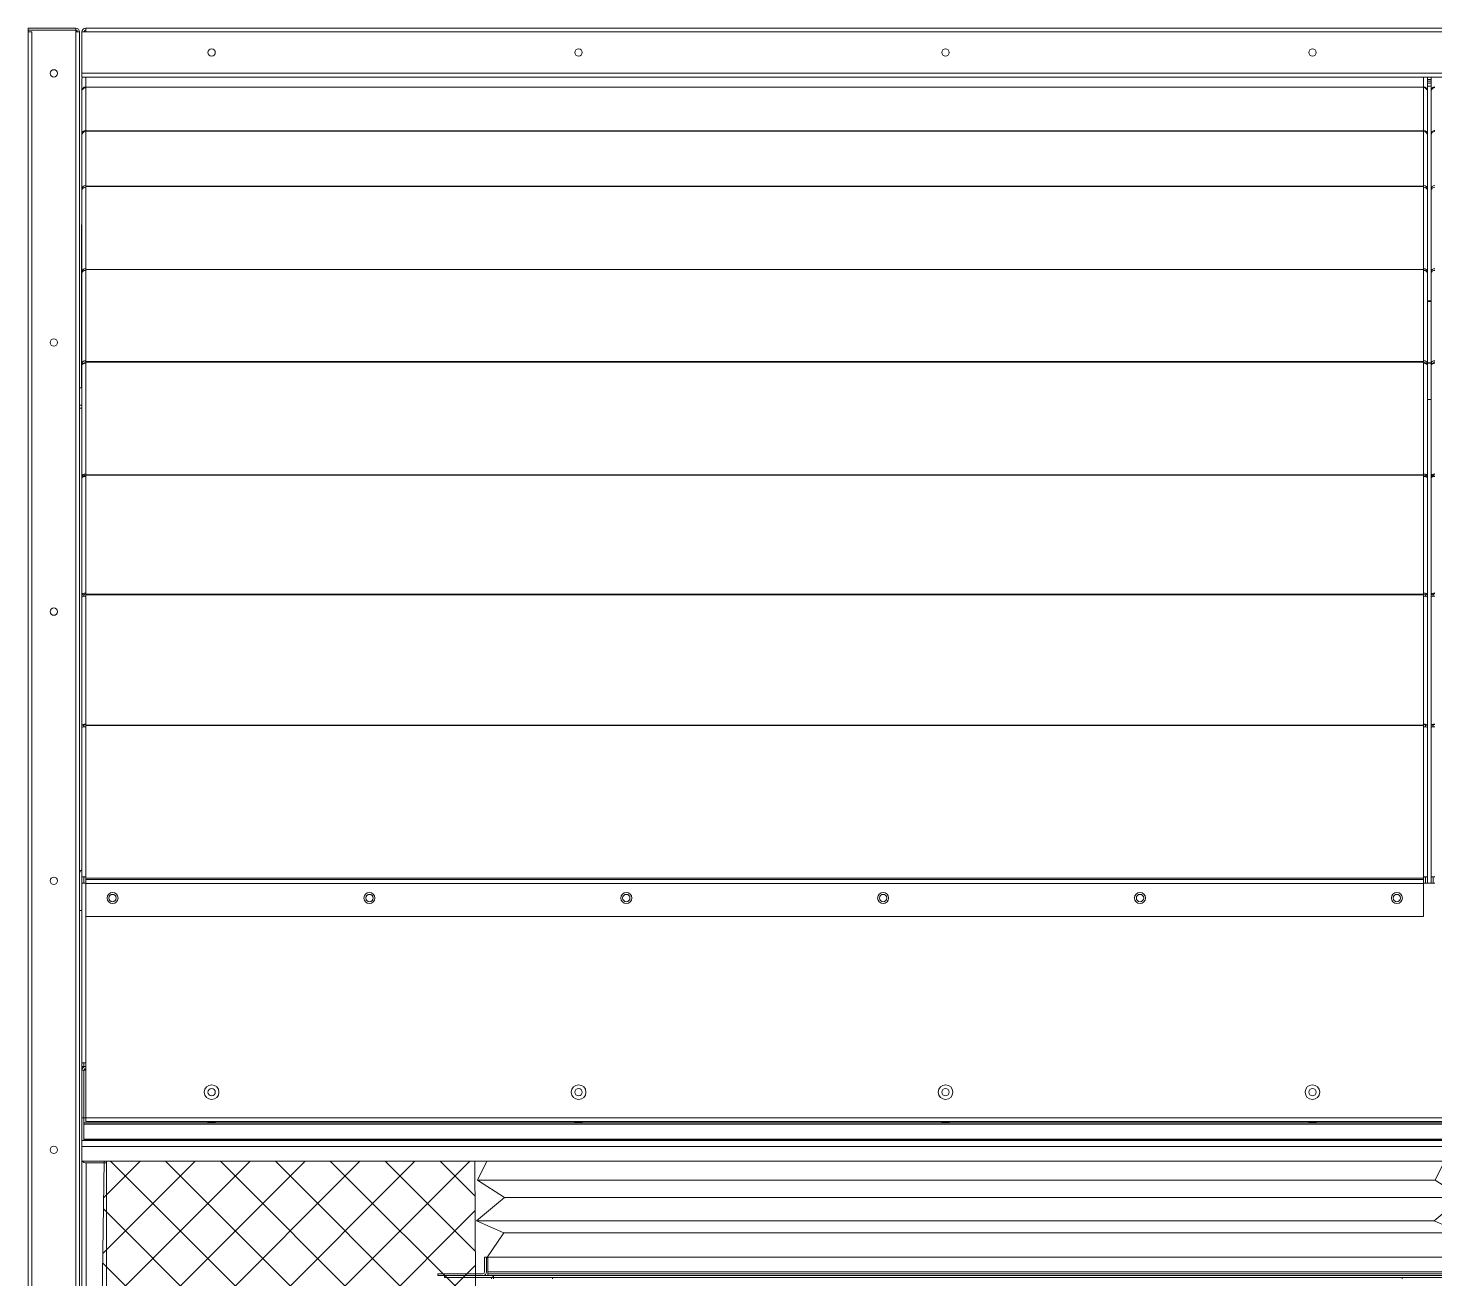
# Model space of a CAD drawing. Header units: millimetres. Extents: x -17070 to 45695, y -291348 to 34705.
# Drawn here: x 34897 to 36047, y 23470 to 24492 of the extents above; entities that cross this region are included whole.
import ezdxf

# ---------------------------------------------------------------- set-up
doc = ezdxf.new("R2010")
doc.units = ezdxf.units.MM

# ---------------------------------------------------------------- blocks, each defined once
blk = doc.blocks.new('3753456')
at = {"color": 0, "lineweight": 5}
for p, q in [((337590.2, 91235.5), (337597.8, 91251)), ((337612.3, 91221.4), (337590.2, 91235.5)), ((337589.4, 91202.2), (337612.3, 91221.4)), ((337611.6, 91192.6), (337589.4, 91202.2)), ((337597.8, 91172), (337611.6, 91192.6))]:
    blk.add_line(p, q, dxfattribs=at)
blk = doc.blocks.new('45735')
at = {"color": 0, "lineweight": 5}
for p, q in [((339300, 91099.7), (338517, 91099.7)), ((338539.1, 91085.6), (339322.1, 91085.6)), ((338516.2, 91066.4), (339299.2, 91066.4)), ((339321.4, 91056.8), (338538.4, 91056.8))]:
    blk.add_line(p, q, dxfattribs=at)
for p in [(926.8, -135.8), (1709.8, -135.8)]:
    blk.add_blockref('3753456', p, dxfattribs=at)
blk = doc.blocks.new('2')
at = {"lineweight": 5}
h = blk.add_hatch(dxfattribs=at)
h.set_pattern_fill('ANSI37', scale=10)
h.set_pattern_definition([(45, (-1038029.075, -466723.225), (-22.4506403, 22.4506403), []), (135, (-1038029.075, -466723.225), (-22.4506403, -22.4506403), [])])
h.paths.add_polyline_path([(35273.1, 21643.8), (35262.6, 23566), (34959.4, 23566), (34931.2, 21643.8)])
at = {"color": 7, "lineweight": 20, "ltscale": 0.021611}
for p, q in [((34897.3, 24492.2), (34936.2, 24492.2)), ((34897.3, 24490.6), (34936.2, 24490.6)), ((34941.3, 23640.3), (34941.3, 23601.4)), ((34942.9, 23601.4), (34942.9, 23640.3))]:
    blk.add_line(p, q, dxfattribs=at)
at = {"color": 7, "lineweight": 20, "ltscale": 0.000888889}
for p, q in [((34897.3, 24492.2), (34897.3, 24490.6)), ((34936.2, 24492.2), (34936.2, 24490.6)), ((34942.9, 24218), (34941.3, 24218)), ((36039.7, 24218), (36041.3, 24218)), ((36045.9, 24218), (36044.3, 24218)), ((34942.9, 24126.1), (34941.3, 24126.1)), ((36039.7, 24126.1), (36041.3, 24126.1)), ((36045.9, 24126.1), (36044.3, 24126.1)), ((34942.9, 24029), (34941.3, 24029)), ((36039.7, 24029), (36041.3, 24029)), ((36045.9, 24029), (36044.3, 24029)), ((34942.9, 23922.5), (34941.3, 23922.5)), ((36039.7, 23922.5), (36041.3, 23922.5)), ((36045.9, 23922.5), (36044.3, 23922.5)), ((34941.3, 23643.4), (34941.3, 23641.8)), ((34941.3, 23640.3), (34942.9, 23640.3)), ((34941.3, 23601.4), (34942.9, 23601.4)), ((34941.3, 23583), (34942.9, 23583)), ((35272.1, 23487.4), (35270.5, 23487.4)), ((35232.1, 23474), (35232.1, 23472.4)), ((35273.1, 23474), (35273.1, 23472.4)), ((35237.6, 23472.4), (35237.6, 23470.8)), ((35276, 23470.8), (35277.6, 23470.8)), ((35277.6, 23470.8), (35277.6, 23472.4))]:
    blk.add_line(p, q, dxfattribs=at)
at = {"color": 7, "lineweight": 20, "ltscale": 0.000833333}
for p, q in [((34897.3, 24489.1), (34897.3, 24490.6)), ((34936.2, 24490.6), (34936.2, 24489.1)), ((34942.9, 23640.3), (34944.4, 23640.3)), ((34944.4, 23601.4), (34942.9, 23601.4)), ((35273.1, 23474), (35273.1, 23475.5))]:
    blk.add_line(p, q, dxfattribs=at)
at = {"color": 7, "lineweight": 20, "ltscale": 0.001722}
for p, q in [((34897.3, 24489.1), (34900.4, 24489.1)), ((34897.3, 24489.1), (34900.4, 24489.1)), ((34939.3, 24489.1), (34936.2, 24489.1)), ((34944.4, 24489.1), (34941.3, 24489.1)), ((34944.4, 24489.1), (34944.4, 24492.2)), ((34941.3, 24455.3), (34941.3, 24452.2)), ((34944.4, 23793), (34944.4, 23796.1)), ((36038.2, 23793), (36038.2, 23796.1)), ((34941.3, 23793.1), (34944.4, 23793.1)), ((34941.3, 23646.4), (34944.4, 23646.4)), ((34944.4, 23598.3), (34944.4, 23601.4))]:
    blk.add_line(p, q, dxfattribs=at)
at = {"color": 7, "lineweight": 20}
for p, q in [((34897.3, 21647.3), (34897.3, 24489.1)), ((34900.4, 21647.3), (34900.4, 24489.1)), ((34936.2, 21647.3), (34936.2, 24489.1)), ((34939.3, 21647.3), (34939.3, 24489.1)), ((37850.2, 24492.2), (34944.4, 24492.2)), ((37850.2, 24489.1), (34944.4, 24489.1)), ((37853.3, 24455.3), (34941.3, 24455.3)), ((37853.3, 24452.2), (34941.3, 24452.2)), ((34944.4, 24444), (36038.2, 24444)), ((34944.4, 24443.9), (36038.2, 24443.9)), ((34944.4, 24408.1), (36038.2, 24408.1)), ((34944.4, 24408), (36038.2, 24408)), ((34944.4, 24363), (36038.2, 24363)), ((34944.4, 24362.6), (36038.2, 24362.6)), ((34944.4, 24295), (36038.2, 24295)), ((34944.4, 24294.8), (36038.2, 24294.8)), ((34944.4, 24219.6), (36038.2, 24219.6)), ((34944.4, 24219), (36038.2, 24219)), ((34944.4, 24126.9), (36038.2, 24126.9)), ((34944.4, 24126.7), (36038.2, 24126.7)), ((34944.4, 24029.5), (36038.2, 24029.5)), ((34944.4, 24028.8), (36038.2, 24028.8)), ((34944.4, 23922.3), (36038.2, 23922.3)), ((34944.4, 23922), (36038.2, 23922)), ((36038.2, 23797.3), (34944.4, 23797.3)), ((34944.4, 23796.1), (36038.2, 23796.1)), ((34944.4, 23793), (36038.2, 23793)), ((34944.4, 23766.1), (36038.2, 23766.1)), ((34944.4, 23601.4), (37850.2, 23601.4)), ((37851.7, 23597.3), (34942.9, 23597.3)), ((37851.7, 23596.2), (34942.9, 23596.2)), ((34944.4, 23598.3), (37850.2, 23598.3)), ((37853.3, 23582.8), (34941.3, 23582.8)), ((37853.3, 23577.9), (34941.3, 23577.9)), ((34942.9, 23584), (37851.7, 23584)), ((34942.9, 23583.1), (37851.7, 23583.1)), ((34941.3, 23566), (37853.3, 23566))]:
    blk.add_line(p, q, dxfattribs=at)
at = {"color": 7, "lineweight": 20, "ltscale": 0.018778}
blk.add_line((34941.3, 24455.3), (34941.3, 24489.1), dxfattribs=at)
at = {"color": 7, "lineweight": 20, "ltscale": 0.000566703}
blk.add_line((34943.3, 24490.1), (34943.3, 24489.1), dxfattribs=at)
at = {"color": 7, "lineweight": 20, "ltscale": 0.004468}
for p, q in [((34944.4, 24444.1), (34944.4, 24452.2)), ((36038.2, 24452.2), (36038.2, 24444.1))]:
    blk.add_line(p, q, dxfattribs=at)
at = {"color": 7, "lineweight": 20, "ltscale": 4.85921e-05}
for p, q in [((34941.3, 24450.8), (34941.3, 24450.9)), ((36044.3, 24450.8), (36044.3, 24450.9))]:
    blk.add_line(p, q, dxfattribs=at)
at = {"color": 7, "lineweight": 20, "ltscale": 0.005416}
for p, q in [((34941.3, 24441), (34941.3, 24450.8)), ((36041.3, 24450.8), (36041.3, 24441)), ((36044.3, 24441), (36044.3, 24450.8))]:
    blk.add_line(p, q, dxfattribs=at)
at = {"color": 7, "lineweight": 20, "ltscale": 1.77131e-05}
for p, q in [((34941.3, 24441), (34941.3, 24441)), ((36044.3, 24441), (36044.3, 24441))]:
    blk.add_line(p, q, dxfattribs=at)
at = {"color": 7, "lineweight": 20, "ltscale": 0.000231544}
for p, q in [((34941.3, 24440.6), (34941.3, 24441)), ((36044.3, 24440.6), (36044.3, 24441))]:
    blk.add_line(p, q, dxfattribs=at)
at = {"color": 7, "lineweight": 20, "ltscale": 0.019501}
for p, q in [((34941.3, 24405.5), (34941.3, 24440.6)), ((34944.4, 24408.5), (34944.4, 24443.6)), ((36038.2, 24443.6), (36038.2, 24408.5)), ((36041.3, 24440.6), (36041.3, 24405.5)), ((36044.3, 24405.5), (36044.3, 24440.6))]:
    blk.add_line(p, q, dxfattribs=at)
at = {"color": 7, "lineweight": 20, "ltscale": 5.06378e-05}
for p, q in [((34944.4, 24444.1), (34944.4, 24444)), ((36038.2, 24444.1), (36038.2, 24444))]:
    blk.add_line(p, q, dxfattribs=at)
at = {"color": 7, "lineweight": 20, "ltscale": 8.68979e-05}
for p, q in [((34944.4, 24443.9), (34944.4, 24444)), ((36038.2, 24443.9), (36038.2, 24444))]:
    blk.add_line(p, q, dxfattribs=at)
at = {"color": 7, "lineweight": 20, "ltscale": 0.000182321}
for p, q in [((34944.4, 24443.6), (34944.4, 24443.9)), ((36038.2, 24443.6), (36038.2, 24443.9))]:
    blk.add_line(p, q, dxfattribs=at)
at = {"color": 7, "lineweight": 20, "ltscale": 1.77147e-05}
blk.add_line((36041.2, 24441), (36041.3, 24441), dxfattribs=at)
at = {"color": 7, "lineweight": 20, "ltscale": 5.01906e-05}
blk.add_line((36041.3, 24450.8), (36041.3, 24450.9), dxfattribs=at)
at = {"color": 7, "lineweight": 20, "ltscale": 0.001667}
for p, q in [((36041.3, 24450.2), (36044.3, 24450.2)), ((36041.3, 24450.2), (36044.3, 24450.2)), ((36044.3, 24448.7), (36041.3, 24448.7)), ((36044.3, 24447.1), (36041.3, 24447.1)), ((36041.3, 24444.6), (36044.3, 24444.6)), ((36041.3, 24269.2), (36044.3, 24269.2)), ((36041.3, 24268.6), (36044.3, 24268.6)), ((36041.3, 24218.7), (36044.3, 24218.7)), ((36041.3, 24218.4), (36044.3, 24218.4)), ((36041.3, 24188.5), (36044.3, 24188.5))]:
    blk.add_line(p, q, dxfattribs=at)
at = {"color": 7, "lineweight": 20, "ltscale": 0.020143}
blk.add_line((36041.3, 24404.8), (36041.3, 24441), dxfattribs=at)
at = {"color": 7, "lineweight": 20, "ltscale": 5.95226e-05}
for p, q in [((34941.4, 24405.5), (34941.3, 24405.5)), ((36044.4, 24405.5), (36044.3, 24405.5))]:
    blk.add_line(p, q, dxfattribs=at)
at = {"color": 7, "lineweight": 20, "ltscale": 0.000407997}
for p, q in [((34941.3, 24404.8), (34941.3, 24405.5)), ((36044.3, 24404.8), (36044.3, 24405.5))]:
    blk.add_line(p, q, dxfattribs=at)
at = {"color": 7, "lineweight": 20, "ltscale": 0.000181183}
for p, q in [((34944.4, 24408.1), (34944.4, 24408.5)), ((36038.2, 24408.1), (36038.2, 24408.5))]:
    blk.add_line(p, q, dxfattribs=at)
at = {"color": 7, "lineweight": 20, "ltscale": 5.76158e-05}
for p, q in [((34944.4, 24408), (34944.4, 24408.1)), ((36038.2, 24408), (36038.2, 24408.1))]:
    blk.add_line(p, q, dxfattribs=at)
at = {"color": 7, "lineweight": 20, "ltscale": 0.000228135}
for p, q in [((34944.4, 24407.6), (34944.4, 24408)), ((36038.2, 24407.6), (36038.2, 24408))]:
    blk.add_line(p, q, dxfattribs=at)
at = {"color": 7, "lineweight": 20, "ltscale": 0.024554}
for p, q in [((34944.4, 24363.4), (34944.4, 24407.6)), ((36038.2, 24407.6), (36038.2, 24363.4)), ((34941.3, 24360.6), (34941.3, 24404.8)), ((36041.3, 24404.8), (36041.3, 24360.6)), ((36044.3, 24360.6), (36044.3, 24404.8))]:
    blk.add_line(p, q, dxfattribs=at)
at = {"color": 7, "lineweight": 20, "ltscale": 5.95243e-05}
blk.add_line((36041.2, 24405.5), (36041.3, 24405.5), dxfattribs=at)
at = {"color": 7, "lineweight": 20, "ltscale": 0.019078}
blk.add_line((36041.3, 24371.2), (36041.3, 24405.5), dxfattribs=at)
at = {"color": 7, "lineweight": 20, "ltscale": 0.000162064}
for p, q in [((34941.6, 24360.6), (34941.3, 24360.6)), ((36041, 24360.6), (36041.3, 24360.6)), ((36044.6, 24360.6), (36044.3, 24360.6))]:
    blk.add_line(p, q, dxfattribs=at)
at = {"color": 7, "lineweight": 20, "ltscale": 0.000573504}
for p, q in [((34941.3, 24359.6), (34941.3, 24360.6)), ((36044.3, 24359.6), (36044.3, 24360.6))]:
    blk.add_line(p, q, dxfattribs=at)
at = {"color": 7, "lineweight": 20, "ltscale": 0.036885}
for p, q in [((34941.3, 24293.2), (34941.3, 24359.6)), ((34944.4, 24295.6), (34944.4, 24362)), ((36038.2, 24362), (36038.2, 24295.6)), ((36041.3, 24359.6), (36041.3, 24293.2)), ((36044.3, 24293.2), (36044.3, 24359.6))]:
    blk.add_line(p, q, dxfattribs=at)
at = {"color": 7, "lineweight": 20, "ltscale": 0.000229568}
for p, q in [((34944.4, 24363), (34944.4, 24363.4)), ((36038.2, 24363), (36038.2, 24363.4))]:
    blk.add_line(p, q, dxfattribs=at)
at = {"color": 7, "lineweight": 20, "ltscale": 0.000214269}
for p, q in [((34944.4, 24362.6), (34944.4, 24363)), ((36038.2, 24362.6), (36038.2, 24363))]:
    blk.add_line(p, q, dxfattribs=at)
at = {"color": 7, "lineweight": 20, "ltscale": 0.000344851}
for p, q in [((34944.4, 24362), (34944.4, 24362.6)), ((36038.2, 24362), (36038.2, 24362.6))]:
    blk.add_line(p, q, dxfattribs=at)
at = {"color": 7, "lineweight": 20, "ltscale": 0.017676}
blk.add_line((36041.3, 24328.8), (36041.3, 24360.6), dxfattribs=at)
at = {"color": 7, "lineweight": 20, "ltscale": 0.00027726}
blk.add_line((34940.8, 24331.4), (34941.3, 24331.4), dxfattribs=at)
at = {"color": 7, "lineweight": 20, "ltscale": 0.016557}
blk.add_line((34940.8, 24331.4), (34940.8, 24301.6), dxfattribs=at)
at = {"color": 7, "lineweight": 20, "ltscale": 0.000277275}
for p, q in [((34940.8, 24301.6), (34941.3, 24301.6)), ((34940.8, 24300.7), (34941.3, 24300.7))]:
    blk.add_line(p, q, dxfattribs=at)
at = {"color": 7, "lineweight": 20, "ltscale": 0.000503259}
blk.add_line((34940.8, 24300.7), (34940.8, 24301.6), dxfattribs=at)
at = {"color": 7, "lineweight": 20, "ltscale": 0.056978}
blk.add_line((34940.8, 24300.7), (34940.8, 24198.2), dxfattribs=at)
at = {"color": 7, "lineweight": 20, "ltscale": 0.000315481}
for p, q in [((34941.8, 24293.2), (34941.3, 24293.2)), ((36040.7, 24293.2), (36041.3, 24293.2)), ((36044.8, 24293.2), (36044.3, 24293.2))]:
    blk.add_line(p, q, dxfattribs=at)
at = {"color": 7, "lineweight": 20, "ltscale": 0.000722932}
for p, q in [((34941.3, 24291.9), (34941.3, 24293.2)), ((36044.3, 24291.9), (36044.3, 24293.2))]:
    blk.add_line(p, q, dxfattribs=at)
at = {"color": 7, "lineweight": 20, "ltscale": 0.041009}
for p, q in [((34941.3, 24218), (34941.3, 24291.9)), ((34944.4, 24220.3), (34944.4, 24294.1)), ((36038.2, 24294.1), (36038.2, 24220.3)), ((36041.3, 24291.9), (36041.3, 24218)), ((36044.3, 24218), (36044.3, 24291.9))]:
    blk.add_line(p, q, dxfattribs=at)
at = {"color": 7, "lineweight": 20, "ltscale": 0.000342699}
for p, q in [((34944.4, 24295), (34944.4, 24295.6)), ((36038.2, 24295), (36038.2, 24295.6))]:
    blk.add_line(p, q, dxfattribs=at)
at = {"color": 7, "lineweight": 20, "ltscale": 0.000101871}
for p, q in [((34944.4, 24294.8), (34944.4, 24295)), ((36038.2, 24294.8), (36038.2, 24295))]:
    blk.add_line(p, q, dxfattribs=at)
at = {"color": 7, "lineweight": 20, "ltscale": 0.00038102}
for p, q in [((34944.4, 24294.8), (34944.4, 24294.1)), ((36038.2, 24294.8), (36038.2, 24294.1))]:
    blk.add_line(p, q, dxfattribs=at)
at = {"color": 7, "lineweight": 20, "ltscale": 0.015571}
blk.add_line((36041.3, 24265.1), (36041.3, 24293.2), dxfattribs=at)
at = {"color": 7, "lineweight": 20, "ltscale": 0.000852754}
for p, q in [((34941.3, 24216.5), (34941.3, 24218)), ((36044.3, 24216.5), (36044.3, 24218))]:
    blk.add_line(p, q, dxfattribs=at)
at = {"color": 7, "lineweight": 20, "ltscale": 0.050238}
for p, q in [((34941.3, 24126.1), (34941.3, 24216.5)), ((34944.4, 24127.8), (34944.4, 24218.2)), ((36038.2, 24218.2), (36038.2, 24127.8)), ((36041.3, 24216.5), (36041.3, 24126.1)), ((36044.3, 24126.1), (36044.3, 24216.5))]:
    blk.add_line(p, q, dxfattribs=at)
at = {"color": 7, "lineweight": 20, "ltscale": 3.37381e-05}
for p, q in [((34942.9, 24218), (34942.9, 24218)), ((36039.7, 24218), (36039.7, 24218)), ((36045.9, 24218), (36045.9, 24218))]:
    blk.add_line(p, q, dxfattribs=at)
at = {"color": 7, "lineweight": 20, "ltscale": 0.000383413}
for p, q in [((34944.4, 24220.3), (34944.4, 24219.6)), ((36038.2, 24220.3), (36038.2, 24219.6))]:
    blk.add_line(p, q, dxfattribs=at)
at = {"color": 7, "lineweight": 20, "ltscale": 0.000318226}
for p, q in [((34944.4, 24219), (34944.4, 24219.6)), ((36038.2, 24219), (36038.2, 24219.6))]:
    blk.add_line(p, q, dxfattribs=at)
at = {"color": 7, "lineweight": 20, "ltscale": 0.000469699}
for p, q in [((34944.4, 24219), (34944.4, 24218.2)), ((36038.2, 24219), (36038.2, 24218.2))]:
    blk.add_line(p, q, dxfattribs=at)
at = {"color": 7, "lineweight": 20, "ltscale": 0.000523852}
blk.add_line((36038.2, 24219.1), (36038.2, 24218.2), dxfattribs=at)
at = {"color": 7, "lineweight": 20, "ltscale": 0.01323}
blk.add_line((36041.3, 24194.2), (36041.3, 24218), dxfattribs=at)
at = {"color": 7, "lineweight": 20, "ltscale": 0.001111}
for p, q in [((34939.3, 24198.2), (34941.3, 24198.2)), ((34941.3, 24181.4), (34939.3, 24181.4)), ((34939.3, 23770.8), (34941.3, 23770.8))]:
    blk.add_line(p, q, dxfattribs=at)
at = {"color": 7, "lineweight": 20, "ltscale": 0.000958765}
for p, q in [((34941.3, 24124.3), (34941.3, 24126.1)), ((36044.3, 24124.3), (36044.3, 24126.1))]:
    blk.add_line(p, q, dxfattribs=at)
at = {"color": 7, "lineweight": 20, "ltscale": 0.052983}
for p, q in [((34941.3, 24029), (34941.3, 24124.3)), ((34944.4, 24030.4), (34944.4, 24125.8)), ((36038.2, 24125.8), (36038.2, 24030.4)), ((36041.3, 24124.3), (36041.3, 24029)), ((36044.3, 24029), (36044.3, 24124.3))]:
    blk.add_line(p, q, dxfattribs=at)
at = {"color": 7, "lineweight": 20, "ltscale": 0.000257803}
for p, q in [((34942.9, 24125.6), (34942.9, 24126.1)), ((36039.7, 24125.6), (36039.7, 24126.1)), ((36045.9, 24125.6), (36045.9, 24126.1))]:
    blk.add_line(p, q, dxfattribs=at)
at = {"color": 7, "lineweight": 20, "ltscale": 0.000466768}
for p, q in [((34944.4, 24127.8), (34944.4, 24126.9)), ((36038.2, 24127.8), (36038.2, 24126.9))]:
    blk.add_line(p, q, dxfattribs=at)
at = {"color": 7, "lineweight": 20, "ltscale": 0.000134994}
for p, q in [((34944.4, 24126.7), (34944.4, 24126.9)), ((36038.2, 24126.7), (36038.2, 24126.9))]:
    blk.add_line(p, q, dxfattribs=at)
at = {"color": 7, "lineweight": 20, "ltscale": 0.000492271}
for p, q in [((34944.4, 24126.7), (34944.4, 24125.8)), ((36038.2, 24126.7), (36038.2, 24125.8))]:
    blk.add_line(p, q, dxfattribs=at)
at = {"color": 7, "lineweight": 20, "ltscale": 0.000610792}
blk.add_line((36038.2, 24126.9), (36038.2, 24125.8), dxfattribs=at)
at = {"color": 7, "lineweight": 20, "ltscale": 0.010363}
blk.add_line((36041.3, 24107.4), (36041.3, 24126.1), dxfattribs=at)
at = {"color": 7, "lineweight": 20, "ltscale": 0.001039}
for p, q in [((34941.3, 24027.1), (34941.3, 24029)), ((36044.3, 24027.1), (36044.3, 24029))]:
    blk.add_line(p, q, dxfattribs=at)
at = {"color": 7, "lineweight": 20, "ltscale": 0.058102}
for p, q in [((34941.3, 23922.5), (34941.3, 24027.1)), ((34944.4, 23923.3), (34944.4, 24027.9)), ((36038.2, 24027.9), (36038.2, 23923.3)), ((36041.3, 24027.1), (36041.3, 23922.5)), ((36044.3, 23922.5), (36044.3, 24027.1))]:
    blk.add_line(p, q, dxfattribs=at)
at = {"color": 7, "lineweight": 20, "ltscale": 0.000676388}
for p, q in [((34942.9, 24027.8), (34942.9, 24029)), ((36039.7, 24027.8), (36039.7, 24029)), ((36045.9, 24027.8), (36045.9, 24029))]:
    blk.add_line(p, q, dxfattribs=at)
at = {"color": 7, "lineweight": 20, "ltscale": 0.000495362}
for p, q in [((34944.4, 24030.4), (34944.4, 24029.5)), ((36038.2, 24030.4), (36038.2, 24029.5))]:
    blk.add_line(p, q, dxfattribs=at)
at = {"color": 7, "lineweight": 20, "ltscale": 0.000387411}
for p, q in [((34944.4, 24028.8), (34944.4, 24029.5)), ((36038.2, 24028.8), (36038.2, 24029.5))]:
    blk.add_line(p, q, dxfattribs=at)
at = {"color": 7, "lineweight": 20, "ltscale": 0.000543222}
for p, q in [((34944.4, 24028.8), (34944.4, 24027.9)), ((36038.2, 24028.8), (36038.2, 24027.9))]:
    blk.add_line(p, q, dxfattribs=at)
at = {"color": 7, "lineweight": 20, "ltscale": 0.001012}
blk.add_line((36038.2, 24029.7), (36038.2, 24027.9), dxfattribs=at)
at = {"color": 7, "lineweight": 20, "ltscale": 0.007338}
blk.add_line((36041.3, 24015.8), (36041.3, 24029), dxfattribs=at)
at = {"color": 7, "lineweight": 20, "ltscale": 0.00109}
for p, q in [((34941.3, 23920.6), (34941.3, 23922.5)), ((36044.3, 23920.6), (36044.3, 23922.5))]:
    blk.add_line(p, q, dxfattribs=at)
at = {"color": 7, "lineweight": 20, "ltscale": 0.000861584}
for p, q in [((34942.9, 23921), (34942.9, 23922.5)), ((36039.7, 23921), (36039.7, 23922.5)), ((36045.9, 23921), (36045.9, 23922.5))]:
    blk.add_line(p, q, dxfattribs=at)
at = {"color": 7, "lineweight": 20, "ltscale": 0.000539832}
for p, q in [((34944.4, 23923.3), (34944.4, 23922.3)), ((36038.2, 23923.3), (36038.2, 23922.3))]:
    blk.add_line(p, q, dxfattribs=at)
at = {"color": 7, "lineweight": 20, "ltscale": 0.000153368}
for p, q in [((34944.4, 23922), (34944.4, 23922.3)), ((36038.2, 23922), (36038.2, 23922.3))]:
    blk.add_line(p, q, dxfattribs=at)
at = {"color": 7, "lineweight": 20, "ltscale": 0.001029}
blk.add_line((36038.2, 23922.9), (36038.2, 23921), dxfattribs=at)
at = {"color": 7, "lineweight": 20, "ltscale": 0.004022}
blk.add_line((36041.3, 23915.3), (36041.3, 23922.5), dxfattribs=at)
at = {"color": 7, "lineweight": 20, "ltscale": 0.068058}
for p, q in [((34941.3, 23798.1), (34941.3, 23920.6)), ((34944.4, 23798.5), (34944.4, 23921)), ((36038.2, 23921), (36038.2, 23798.5)), ((36041.3, 23920.6), (36041.3, 23798.1)), ((36044.3, 23798.1), (36044.3, 23920.6))]:
    blk.add_line(p, q, dxfattribs=at)
at = {"color": 7, "lineweight": 20, "ltscale": 0.00054973}
for p, q in [((34944.4, 23922), (34944.4, 23921)), ((36038.2, 23922), (36038.2, 23921))]:
    blk.add_line(p, q, dxfattribs=at)
at = {"color": 7, "lineweight": 20, "ltscale": 0.002779}
for p, q in [((34941.3, 23793.1), (34941.3, 23798.1)), ((34942.9, 23793.1), (34942.9, 23798.1)), ((36039.7, 23793.1), (36039.7, 23798.1)), ((36041.3, 23793.1), (36041.3, 23798.1)), ((36044.3, 23793.1), (36044.3, 23798.1)), ((36045.9, 23793.1), (36045.9, 23798.1))]:
    blk.add_line(p, q, dxfattribs=at)
at = {"color": 7, "lineweight": 20, "ltscale": 0.000665626}
for p, q in [((34944.4, 23798.5), (34944.4, 23797.3)), ((36038.2, 23798.5), (36038.2, 23797.3))]:
    blk.add_line(p, q, dxfattribs=at)
at = {"color": 7, "lineweight": 20, "ltscale": 0.000707283}
for p, q in [((34944.4, 23797.3), (34944.4, 23796.1)), ((36038.2, 23797.3), (36038.2, 23796.1))]:
    blk.add_line(p, q, dxfattribs=at)
at = {"color": 7, "lineweight": 20, "ltscale": 0.002905}
blk.add_line((36038.2, 23798.3), (36038.2, 23793.1), dxfattribs=at)
at = {"color": 7, "lineweight": 20, "ltscale": 0.0815}
blk.add_line((34941.3, 23793.1), (34941.3, 23646.4), dxfattribs=at)
at = {"color": 7, "lineweight": 20, "ltscale": 0.014944}
for p, q in [((34944.4, 23793), (34944.4, 23766.1)), ((36038.2, 23766.1), (36038.2, 23793))]:
    blk.add_line(p, q, dxfattribs=at)
at = {"color": 7, "lineweight": 20, "ltscale": 0.005111}
blk.add_line((36047.4, 23793.1), (36038.2, 23793.1), dxfattribs=at)
at = {"color": 7, "lineweight": 20, "ltscale": 0.0665}
blk.add_line((34944.4, 23766.1), (34944.4, 23646.4), dxfattribs=at)
at = {"color": 7, "lineweight": 20, "ltscale": 0.001669}
for p, q in [((34941.3, 23646.4), (34941.3, 23643.4)), ((34942.9, 23646.4), (34942.9, 23643.4))]:
    blk.add_line(p, q, dxfattribs=at)
at = {"color": 7, "lineweight": 20, "ltscale": 0.025}
blk.add_line((34944.4, 23646.4), (34944.4, 23601.4), dxfattribs=at)
at = {"color": 7, "lineweight": 20, "ltscale": 0.001703}
blk.add_line((34941.3, 23643.4), (34944.3, 23643.4), dxfattribs=at)
at = {"color": 7, "lineweight": 20, "ltscale": 0.000253866}
blk.add_line((34941.3, 23641.3), (34941.3, 23641.8), dxfattribs=at)
at = {"color": 7, "lineweight": 20, "ltscale": 0.000215038}
blk.add_line((34941.3, 23641.8), (34941.7, 23641.8), dxfattribs=at)
at = {"color": 7, "lineweight": 20, "ltscale": 0.000100412}
blk.add_line((34941.3, 23641.3), (34941.4, 23641.3), dxfattribs=at)
at = {"color": 7, "lineweight": 20, "ltscale": 0.00055812}
blk.add_line((34941.3, 23641.3), (34941.3, 23640.3), dxfattribs=at)
at = {"color": 7, "lineweight": 20, "ltscale": 0.000598884}
blk.add_line((34943.3, 23641.3), (34944.4, 23641.3), dxfattribs=at)
at = {"color": 7, "lineweight": 20, "ltscale": 1.32337e-05}
blk.add_line((34944.3, 23641.8), (34944.4, 23641.8), dxfattribs=at)
at = {"color": 7, "lineweight": 20, "ltscale": 0.010219}
for p, q in [((34941.3, 23583), (34941.3, 23601.4)), ((34942.9, 23583), (34942.9, 23601.4))]:
    blk.add_line(p, q, dxfattribs=at)
at = {"color": 7, "lineweight": 20, "ltscale": 0.002255}
blk.add_line((34942.9, 23597.3), (34942.9, 23601.4), dxfattribs=at)
at = {"color": 7, "lineweight": 20, "ltscale": 0.000618098}
blk.add_line((34942.9, 23596.2), (34942.9, 23597.3), dxfattribs=at)
at = {"color": 7, "lineweight": 20, "ltscale": 0.006747}
blk.add_line((34942.9, 23596.2), (34942.9, 23584), dxfattribs=at)
at = {"color": 7, "lineweight": 20, "ltscale": 8.17598e-05}
blk.add_line((34941.3, 23582.8), (34941.3, 23583), dxfattribs=at)
at = {"color": 7, "lineweight": 20, "ltscale": 0.00275}
blk.add_line((34941.3, 23582.8), (34941.3, 23577.9), dxfattribs=at)
at = {"color": 7, "lineweight": 20, "ltscale": 0.00658}
blk.add_line((34941.3, 23577.9), (34941.3, 23566), dxfattribs=at)
at = {"color": 7, "lineweight": 20, "ltscale": 0.000524657}
blk.add_line((34942.9, 23583.1), (34942.9, 23584), dxfattribs=at)
at = {"color": 7, "lineweight": 20, "ltscale": 0.139915}
blk.add_line((34941.3, 23566), (34941.3, 23314.2), dxfattribs=at)
at = {"color": 7, "lineweight": 20, "ltscale": 2.39452e-05}
blk.add_line((34944.8, 23566), (34944.8, 23566), dxfattribs=at)
at = {"color": 7, "lineweight": 20, "ltscale": 0.009167}
for p, q in [((34961.3, 23566), (34944.8, 23566)), ((34961.3, 23564.6), (34944.8, 23564.6))]:
    blk.add_line(p, q, dxfattribs=at)
at = {"color": 7, "lineweight": 20, "ltscale": 0.000773611}
blk.add_line((34961.3, 23564.6), (34961.3, 23566), dxfattribs=at)
at = {"color": 7, "lineweight": 20, "ltscale": 0.415127}
for p, q in [((34944.8, 23564.6), (34944.8, 22817.4)), ((34961.3, 22817.4), (34961.3, 23564.6))]:
    blk.add_line(p, q, dxfattribs=at)
at = {"color": 7, "lineweight": 20, "ltscale": 0.006611}
for p, q in [((35270.5, 23487.4), (35270.5, 23475.5)), ((35272.1, 23487.4), (35272.1, 23475.5)), ((35273.1, 23475.5), (35273.1, 23487.4))]:
    blk.add_line(p, q, dxfattribs=at)
at = {"color": 7, "lineweight": 20, "ltscale": 0.434111}
for p, q in [((35273.1, 23487.4), (36054.5, 23487.4)), ((35273.1, 23475.5), (36054.5, 23475.5)), ((35273.1, 23474), (36054.5, 23474)), ((35273.1, 23472.4), (36054.5, 23472.4))]:
    blk.add_line(p, q, dxfattribs=at)
at = {"color": 7, "lineweight": 20, "ltscale": 0.0205}
for p, q in [((35232.1, 23474), (35269, 23474)), ((35232.1, 23472.4), (35269, 23472.4))]:
    blk.add_line(p, q, dxfattribs=at)
at = {"color": 7, "lineweight": 20, "ltscale": 0.021333}
for p, q in [((35237.6, 23472.4), (35276, 23472.4)), ((35276, 23470.8), (35237.6, 23470.8))]:
    blk.add_line(p, q, dxfattribs=at)
at = {"color": 7, "lineweight": 20, "ltscale": 0.000555547}
for p, q in [((35276, 23469.8), (35276, 23470.8)), ((35277.6, 23470.8), (35277.6, 23469.8)), ((35326, 23470.8), (35326, 23469.8)), ((36020.6, 23469.8), (36020.6, 23470.8))]:
    blk.add_line(p, q, dxfattribs=at)
at = {"color": 7, "lineweight": 20, "ltscale": 0.435222}
for p, q in [((36061, 23472.4), (35277.6, 23472.4)), ((36061, 23470.8), (35277.6, 23470.8))]:
    blk.add_line(p, q, dxfattribs=at)
at = {"color": 7, "lineweight": 20, "ltscale": 0.026889}
blk.add_line((35277.6, 23470.8), (35326, 23470.8), dxfattribs=at)
at = {"color": 7, "lineweight": 20, "ltscale": 0.022444}
blk.add_line((36020.6, 23470.8), (36061, 23470.8), dxfattribs=at)
at = {"color": 0, "lineweight": 20}
blk.add_lwpolyline([(34959.4, 23566), (35262.6, 23566), (35273.1, 21643.8), (34931.2, 21643.8)], close=True, dxfattribs=at)
at = {"color": 7, "lineweight": 20}
for centre, radius in [((35047.3, 24472.2), 3), ((35347.3, 24472.2), 3), ((35647.3, 24472.2), 3), ((35947.3, 24472.2), 3), ((34918.3, 24455.2), 3), ((34918.3, 24235.2), 3), ((34918.3, 24015.2), 3), ((34918.3, 23795.2), 3), ((34966.3, 23781.1), 4.5), ((35176.3, 23781.1), 4.5), ((35386.3, 23781.1), 4.5), ((35596.3, 23781.1), 4.5), ((35806.3, 23781.1), 4.5), ((36016.3, 23781.1), 4.5), ((34966.3, 23781.1), 3), ((35176.3, 23781.1), 3), ((35386.3, 23781.1), 3), ((35596.3, 23781.1), 3), ((35806.3, 23781.1), 3), ((36016.3, 23781.1), 3), ((35047.3, 23622.4), 6), ((35047.3, 23622.4), 3), ((35347.3, 23622.4), 6), ((35347.3, 23622.4), 3), ((35647.3, 23622.4), 6), ((35647.3, 23622.4), 3), ((35947.3, 23622.4), 6), ((35947.3, 23622.4), 3), ((34918.3, 23575.2), 3)]:
    blk.add_circle(centre, radius, dxfattribs=at)
for centre, radius, start, end in [((34936.2, 24489.1), 3.1, 0, 90), ((34936.2, 24489.1), 1.5, 0, 90), ((34935.8, 24488.7), 1.5, 15.466, 74.5988), ((34935.8, 24488.7), 3.5, 0, 0.5932), ((34944.4, 24489.1), 3.1, 90, 180), ((34944.4, 24489.1), 1.5, 90, 180), ((34944.4, 24453.3), 3.1, 200.7836, 202.6686), ((34935.8, 24255.7), 3.5, 359.4068, 0), ((36038.2, 24257.4), 3.1, 0, 0.8218), ((34936.2, 24247.1), 3.1, 0, 0.6302), ((36038.2, 24034.5), 3.1, 0, 0.7204), ((34944.4, 23640.3), 3.1, 90, 180), ((34944.4, 23640.3), 1.5, 90, 180), ((35269, 23475.5), 1.5, 270, 0), ((35269, 23475.5), 3.1, 270, 0), ((35276, 23470.8), 1.6, 0, 90)]:
    blk.add_arc(centre, radius, start, end, dxfattribs=at)
for centre, major_axis, ratio, start_param, end_param in [((34944.4, 24450.8), (3.1, 0), 0.995898, 2.678096, 3.141593), ((34944.4, 24450.9), (-3.1, 0), 1, 5.854017, 6.283185), ((36038.2, 24450.8), (-3.1, 0), 0.995898, 3.141593, 3.605089), ((36038.2, 24450.9), (3.1, 0), 1, 6.283185, 6.712354), ((36047.4, 24450.8), (3.1, 0), 0.995898, 2.678096, 3.141593), ((36047.4, 24450.9), (-3.1, 0), 1, 5.854017, 6.283185), ((34944.4, 24441), (3.1, 0), 0.995898, 1.570796, 3.141593), ((34944.4, 24440.6), (3.1, 0), 0.945441, 1.570796, 3.141593), ((36038.2, 24441), (-3.1, 0), 0.995898, 3.141593, 4.712389), ((36038.2, 24440.6), (-3.1, 0), 0.945441, 3.141593, 4.712389), ((36047.4, 24441), (3.1, 0), 0.995898, 1.570796, 3.141593), ((36047.4, 24440.6), (3.1, 0), 0.945441, 1.570796, 3.141593), ((34944.4, 24405.5), (3.1, 0), 0.945441, 1.570796, 3.141593), ((34944.4, 24404.8), (3.1, 0), 0.911987, 1.570796, 3.141593), ((36038.2, 24405.5), (-3.1, 0), 0.945441, 3.141593, 4.712389), ((36038.2, 24404.8), (-3.1, 0), 0.911987, 3.141593, 4.712389), ((36047.4, 24405.5), (3.1, 0), 0.945441, 1.570796, 3.141593), ((36047.4, 24404.8), (3.1, 0), 0.911987, 1.570796, 3.141593), ((34944.4, 24360.6), (3.1, 0), 0.911987, 1.570796, 3.141593), ((34944.4, 24359.6), (3.1, 0), 0.787572, 1.570796, 3.141593), ((36038.2, 24360.6), (-3.1, 0), 0.911987, 3.141593, 4.712389), ((36038.2, 24359.6), (-3.1, 0), 0.787572, 3.141593, 4.712389), ((36047.4, 24360.6), (3.1, 0), 0.911987, 1.570796, 3.141593), ((36047.4, 24359.6), (3.1, 0), 0.787572, 1.570796, 3.141593), ((34944.4, 24293.2), (3.1, 0), 0.787572, 1.570796, 3.141593), ((34944.4, 24291.9), (3.1, 0), 0.728422, 1.570796, 3.141593), ((34944.4, 24293.2), (1.5, 0), 0.787572, 1.570796, 2.385648), ((36038.2, 24293.2), (-3.1, 0), 0.787572, 3.141593, 4.712389), ((36038.2, 24293.2), (-1.5, 0), 0.787572, 3.897536, 4.712389), ((36038.2, 24291.9), (-3.1, 0), 0.728422, 3.141593, 4.712389), ((36047.4, 24293.2), (3.1, 0), 0.787572, 1.570796, 3.141593), ((36047.4, 24291.9), (3.1, 0), 0.728422, 1.570796, 3.141593), ((36047.4, 24293.2), (1.5, 0), 0.787572, 1.570796, 2.385648), ((36038.2, 24257.3), (-3.1, 0), 0.99655, 3.141593, 3.150933), ((36038.2, 24257.1), (-3.1, 0), 0.977239, 3.141593, 3.155876), ((36038.2, 24252.2), (-3.1, 0), 0.968276, 3.141593, 3.146662), ((36038.2, 24237.2), (-3.1, 0), 0.944147, 3.141593, 3.146652), ((36038.2, 24230.1), (-3.1, 0), 0.977239, 3.141593, 3.154321), ((36038.2, 24229.3), (-3.1, 0), 0.850543, 3.141593, 3.154078), ((34944.4, 24218), (3.1, 0), 0.728422, 1.570796, 3.141593), ((34944.4, 24216.5), (3.1, 0), 0.543645, 1.570796, 3.141593), ((34944.4, 24218), (1.5, 0), 0.728422, 1.570796, 3.141593), ((36038.2, 24218), (-3.1, 0), 0.728422, 3.141593, 4.712389), ((36038.2, 24218), (-1.5, 0), 0.728422, 3.141593, 4.712389), ((36038.2, 24216.5), (-3.1, 0), 0.543645, 3.141593, 4.712389), ((36038.2, 24217.4), (-3.1, 0), 0.877774, 3.141593, 3.146617), ((36047.4, 24218), (3.1, 0), 0.728422, 1.570796, 3.141593), ((36047.4, 24216.5), (3.1, 0), 0.543645, 1.570796, 3.141593), ((36047.4, 24218), (1.5, 0), 0.728422, 1.570796, 3.141593), ((34942.8, 24183.7), (3.5, 0), 0.087156, 2.013707, 3.141593), ((36038.2, 24162.2), (-3.1, 0), 0.850543, 3.141593, 3.152997), ((36038.2, 24161), (-3.1, 0), 0.719619, 3.141593, 3.152626), ((34944.4, 24126.1), (3.1, 0), 0.543645, 1.570796, 3.141593), ((34944.4, 24124.3), (3.1, 0), 0.465261, 1.570796, 3.141593), ((34944.4, 24126.1), (1.5, 0), 0.543645, 1.570796, 3.141593), ((36038.2, 24126.1), (-3.1, 0), 0.543645, 3.141593, 4.712389), ((36038.2, 24126.1), (-1.5, 0), 0.543645, 3.141593, 4.712389), ((36038.2, 24124.3), (-3.1, 0), 0.465261, 3.141593, 4.712389), ((36047.4, 24126.1), (3.1, 0), 0.543645, 1.570796, 3.141593), ((36047.4, 24124.3), (3.1, 0), 0.465261, 1.570796, 3.141593), ((36047.4, 24126.1), (1.5, 0), 0.543645, 1.570796, 3.141593), ((36038.2, 24072.4), (-3.1, 0), 0.719619, 3.141593, 3.151829), ((36038.2, 24070.8), (-3.1, 0), 0.446847, 3.141593, 3.150104), ((34944.4, 24029), (3.1, 0), 0.465261, 1.570796, 3.141593), ((34944.4, 24027.1), (3.1, 0), 0.240313, 1.570796, 3.141593), ((34944.4, 24029), (1.5, 0), 0.465261, 1.570796, 3.141593), ((36038.2, 24029), (-3.1, 0), 0.465261, 3.141593, 4.712389), ((36038.2, 24029), (-1.5, 0), 0.465261, 3.141593, 4.712389), ((36038.2, 24027.1), (-3.1, 0), 0.240313, 3.141593, 4.712389), ((36038.2, 24034.4), (3.1, 0), 0.992634, 6.283185, 6.292467), ((36038.2, 24034.2), (3.1, 0), 0.946894, 0, 0.012463), ((36047.4, 24029), (3.1, 0), 0.465261, 1.570796, 3.141593), ((36047.4, 24027.1), (3.1, 0), 0.240313, 1.570796, 3.141593), ((36047.4, 24029), (1.5, 0), 0.465261, 1.570796, 3.141593), ((36038.2, 24023.3), (3.1, 0), 0.929338, 6.283185, 6.289352), ((36038.2, 24010.9), (3.1, 0), 0.946894, 0, 0.011421), ((36038.2, 24009.9), (3.1, 0), 0.817118, 0, 0.011141), ((36038.2, 23968.1), (3.1, 0), 0.817118, 0, 0.010381), ((36038.2, 23966.7), (3.1, 0), 0.588362, 0, 0.009503), ((36038.2, 23956.7), (-3.1, 0), 0.446847, 3.141593, 3.149765), ((36038.2, 23954.8), (-3.1, 0), 0.246895, 3.141593, 3.146315), ((36038.2, 23946.8), (3.1, 0), 0.752656, 6.283185, 6.288481), ((34944.4, 23922.5), (3.1, 0), 0.240313, 1.570796, 3.141593), ((34944.4, 23922.5), (1.5, 0), 0.240313, 1.570796, 3.141593), ((36038.2, 23922.5), (-3.1, 0), 0.240313, 3.141593, 4.712389), ((36038.2, 23922.5), (-1.5, 0), 0.240313, 3.141593, 4.712389), ((36047.4, 23922.5), (3.1, 0), 0.240313, 1.570796, 3.141593), ((36047.4, 23922.5), (1.5, 0), 0.240313, 1.570796, 3.141593), ((34944.4, 23920.6), (3.1, 0), 0.151261, 1.570796, 3.141593), ((36038.2, 23920.6), (-3.1, 0), 0.151261, 3.141593, 4.712389), ((36047.4, 23920.6), (3.1, 0), 0.151261, 1.570796, 3.141593), ((36038.2, 23908.1), (3.1, 0), 0.588362, 0, 0.008978), ((36038.2, 23906.3), (3.1, 0), 0.335364, 0, 0.006292), ((36038.2, 23852.1), (-3.1, 0), 0.246895, 3.141593, 3.146199), ((36038.2, 23838), (3.1, 0), 0.335364, 0, 0.010212), ((34942.8, 23801.4), (-3.5, 0), 0.838671, 5.155853, 6.283185), ((34944.4, 23798.1), (3.1, 0), 0.151261, 1.570796, 3.141593), ((34944.4, 23798.1), (1.5, 0), 0.151261, 1.570796, 3.141593), ((36038.2, 23798.1), (-3.1, 0), 0.151261, 3.141593, 4.712389), ((36038.2, 23798.1), (-1.5, 0), 0.151261, 3.141593, 4.712389), ((36047.4, 23798.1), (3.1, 0), 0.151261, 1.570796, 3.141593), ((36047.4, 23798.1), (1.5, 0), 0.151261, 1.570796, 3.141593), ((34944.4, 23640.3), (1.5, 0), 0.695361, 1.570796, 3.141593), ((35047.3, 23597.6), (3, 0), 0.695361, 2.801144, 3.141593), ((35047.3, 23597.6), (3, 0), 0.695361, 3.141593, 3.26976), ((35047.3, 23596.4), (3, 0), 0.695361, 2.054852, 2.704411), ((35047.3, 23595), (4.5, 0), 0.69625, 0.999432, 2.142161), ((35047.3, 23596.4), (-3, 0), 0.695361, 3.578774, 4.228333), ((35047.3, 23597.6), (-3, 0), 0.695361, 3.141593, 3.482042), ((35047.3, 23597.6), (3, 0), 0.695361, 6.155018, 6.283185), ((35347.3, 23597.6), (3, 0), 0.695361, 2.801144, 3.141593), ((35347.3, 23597.6), (3, 0), 0.695361, 3.141593, 3.26976), ((35347.3, 23596.4), (3, 0), 0.695361, 2.054852, 2.704411), ((35347.3, 23595), (4.5, 0), 0.69625, 0.999432, 2.142161), ((35347.3, 23596.4), (-3, 0), 0.695361, 3.578774, 4.228333), ((35347.3, 23597.6), (-3, 0), 0.695361, 3.141593, 3.482042), ((35347.3, 23597.6), (3, 0), 0.695361, 6.155018, 6.283185), ((35647.3, 23597.6), (3, 0), 0.695361, 2.801144, 3.141593), ((35647.3, 23597.6), (3, 0), 0.695361, 3.141593, 3.26976), ((35647.3, 23596.4), (3, 0), 0.695361, 2.054852, 2.704411), ((35647.3, 23595), (4.5, 0), 0.69625, 0.999432, 2.142161), ((35647.3, 23596.4), (-3, 0), 0.695361, 3.578774, 4.228333), ((35647.3, 23597.6), (-3, 0), 0.695361, 3.141593, 3.482042), ((35647.3, 23597.6), (3, 0), 0.695361, 6.155018, 6.283185), ((35947.3, 23597.6), (3, 0), 0.695361, 2.801144, 3.141593), ((35947.3, 23597.6), (3, 0), 0.695361, 3.141593, 3.26976), ((35947.3, 23596.4), (3, 0), 0.695361, 2.054852, 2.704411), ((35947.3, 23595), (4.5, 0), 0.69625, 0.999432, 2.142161), ((35947.3, 23596.4), (-3, 0), 0.695361, 3.578774, 4.228333), ((35947.3, 23597.6), (-3, 0), 0.695361, 3.141593, 3.482042), ((35947.3, 23597.6), (3, 0), 0.695361, 6.155018, 6.283185), ((34944.8, 23567), (-3.5, 0), 0.69625, 0.423425, 1.570796), ((34944.8, 23567), (-1.5, 0), 0.69625, 1.282507, 1.570796), ((35277.6, 23470.8), (1.6, 0), 0.600899, 1.570796, 1.764363)]:
    blk.add_ellipse(centre, major_axis=major_axis, ratio=ratio, start_param=start_param, end_param=end_param, dxfattribs=at)
at = {"color": 0, "lineweight": 20}
blk.add_blockref('45735', (-303252.3, -67549.3), dxfattribs=at)

msp = doc.modelspace()

# ---------------------------------------------------------------- block references
msp.add_blockref('2', (0, 0))

doc.saveas('drawing.dxf')
